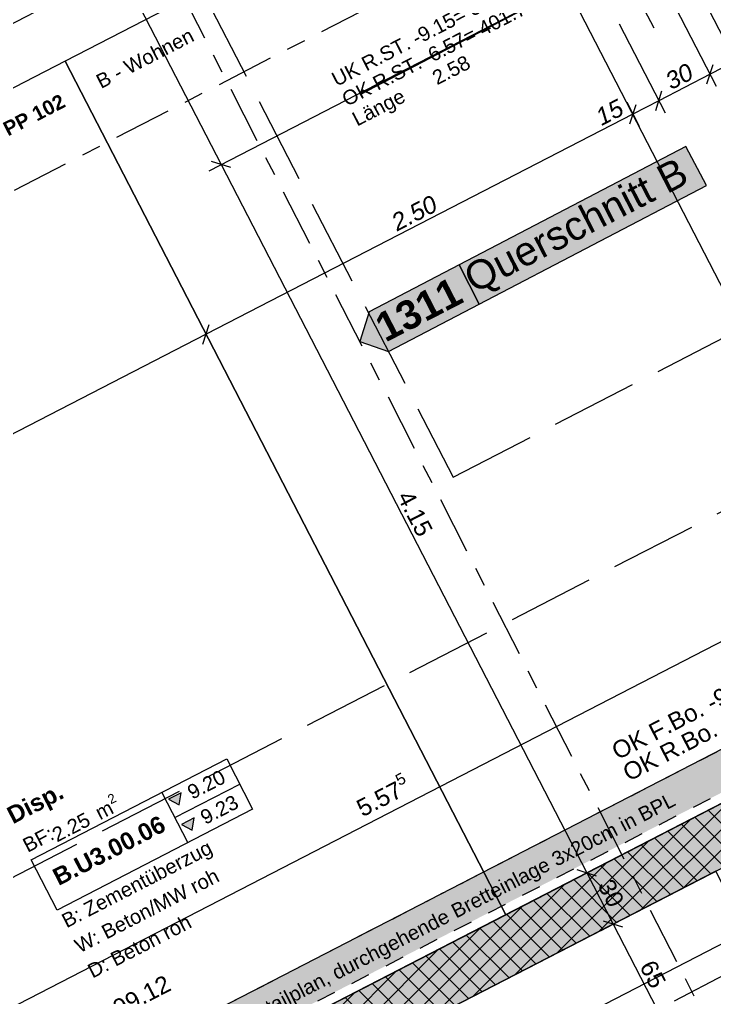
# Model space of a CAD drawing. Header units: metres. Extents: x 2688579.7 to 2688666, y 1281656.9 to 1281721.4.
# Drawn here: x 2688642 to 2688645.61, y 1281684.71 to 1281689.8 of the extents above; entities that cross this region are included whole.
import ezdxf

# ---------------------------------------------------------------- set-up
doc = ezdxf.new("R2010")
doc.units = ezdxf.units.M
for name, pattern in [('Strich 2_1mm', [0.15000000000000002, 0.1, -0.05]), ('Strich 6_2mm Terrain', [0.4, 0.3, -0.1]), ('Strich 9_3mm', [0.6, 0.45, -0.15]), ('Strichpunkt 6_1_1mm', [0.39999999999999997, 0.3, -0.05, 0, -0.05]), ('Strichpunkt 6_2_2mm Schnitt', [0.5, 0.3, -0.1, 0, -0.1])]:
    doc.linetypes.add(name, pattern=pattern)
for name, color, linetype in [('00 11 Geometer', 7, 'Continuous'), ('00 14 Achsen', 7, 'Continuous'), ('00 73 Schnittlinien', 7, 'Continuous'), ('00 80 Plangrafik', 7, 'Continuous'), ('01 13 IW tragend', 7, 'Continuous'), ('01 16 Stützen', 7, 'Continuous'), ('02 11 Fundamente', 7, 'Continuous'), ('03 14 Rampen', 7, 'Continuous'), ('07 12 Bemassung innen', 7, 'Continuous'), ('07 13 Höhenkoten', 7, 'Continuous'), ('08 11 Beschriftung allgemein', 7, 'Continuous'), ('09 11 Raumdefinitionen.SIA 416', 7, 'Continuous')]:
    doc.layers.add(name, color=color, linetype=linetype)
doc.styles.add('ERSTELLTER_STIL_1', font='arial.ttf')
doc.styles.add('ERSTELLTER_STIL_2', font='')
doc.styles.add('ERSTELLTER_STIL_3', font='')
doc.styles.get("Standard").update_dxf_attribs({"font": 'arial.ttf'})
doc.styles.get('ERSTELLTER_STIL_2').set_extended_font_data('Arial', italic=True)
doc.styles.get('ERSTELLTER_STIL_3').set_extended_font_data('Arial', bold=True)
doc.dimstyles.new('ERSTELLTER_STIL__12', dxfattribs={"dimtxt": 0.08999999761581422, "dimasz": 0.07125000000000001, "dimexe": 0.18, "dimexo": 0.05, "dimgap": 0.09, "dimtad": 1, "dimzin": 0, "dimdsep": 46, "dimtxsty": 'ERSTELLTER_STIL_2', "dimblk": 'ARROWHEAD_6', "dimblk1": 'ARROWHEAD_6', "dimblk2": 'ARROWHEAD_6', "dimcen": 0.09, "dimclrd": 256, "dimclre": 256, "dimclrt": 256, "dimazin": 0, "dimtfac": 1, "dimtdec": 4, "dimtmove": 0, "dimatfit": 3, "dimfxl": 1, "dimtolj": 1, "dimtzin": 0, "dimarcsym": 0})
doc.dimstyles.new('ERSTELLTER_STIL__13', dxfattribs={"dimtxt": 0.08999999761581422, "dimasz": 0.07125000000000001, "dimexe": 0.18, "dimexo": 0.5, "dimgap": 0.09, "dimtad": 1, "dimzin": 0, "dimdsep": 46, "dimtxsty": 'ERSTELLTER_STIL_2', "dimblk": 'ARROWHEAD_6', "dimblk1": 'ARROWHEAD_6', "dimblk2": 'ARROWHEAD_6', "dimcen": 0.09, "dimclrd": 256, "dimclre": 256, "dimclrt": 256, "dimazin": 0, "dimtfac": 1, "dimtdec": 4, "dimtmove": 0, "dimatfit": 3, "dimfxl": 1, "dimtolj": 1, "dimtzin": 0, "dimarcsym": 0})
doc.dimstyles.new('ERSTELLTER_STIL__19', dxfattribs={"dimtxt": 0.18, "dimasz": 0.1824, "dimexe": 0.18, "dimexo": 0.0625, "dimgap": 0.09, "dimtad": 0, "dimtih": 1, "dimtoh": 1, "dimdec": 4, "dimzin": 0, "dimdsep": 46, "dimtxsty": 'Standard', "dimcen": 0.09, "dimadec": 0, "dimazin": 0, "dimtfac": 1, "dimtdec": 4, "dimtmove": 0, "dimatfit": 3, "dimldrblk": 'ARROWHEAD_12', "dimfxl": 1, "dimtolj": 1, "dimtzin": 0, "dimarcsym": 0})
doc.dimstyles.new('ERSTELLTER_STIL__2', dxfattribs={"dimtxt": 0.08999999761581422, "dimasz": 0.07125000000000001, "dimexe": 0.18, "dimexo": 0.05, "dimgap": 0.09, "dimtad": 1, "dimzin": 0, "dimdsep": 46, "dimtxsty": 'ERSTELLTER_STIL_1', "dimblk": 'ARROWHEAD_6', "dimblk1": 'ARROWHEAD_6', "dimblk2": 'ARROWHEAD_6', "dimcen": 0.09, "dimclrd": 7, "dimclre": 7, "dimclrt": 7, "dimazin": 0, "dimtfac": 1, "dimtdec": 4, "dimtmove": 0, "dimatfit": 3, "dimfxl": 1, "dimtolj": 1, "dimtzin": 0, "dimarcsym": 0})
doc.dimstyles.new('ERSTELLTER_STIL__4', dxfattribs={"dimtxt": 0.08999999761581422, "dimasz": 0.07125000000000001, "dimexe": 0.18, "dimexo": 0.05, "dimgap": 0.09, "dimtad": 1, "dimzin": 0, "dimdsep": 46, "dimtxsty": 'ERSTELLTER_STIL_1', "dimblk": 'ARROWHEAD_6', "dimblk1": 'ARROWHEAD_6', "dimblk2": 'ARROWHEAD_6', "dimcen": 0.09, "dimclrd": 7, "dimclre": 7, "dimclrt": 7, "dimazin": 0, "dimtfac": 1, "dimtdec": 4, "dimtmove": 2, "dimatfit": 3, "dimfxl": 1, "dimtolj": 1, "dimtzin": 0, "dimarcsym": 0})

# ---------------------------------------------------------------- blocks, each defined once
blk = doc.blocks.new('*D92')
at = {"layer": '07 12 Bemassung innen', "color": 7, "linetype": 'Continuous', "lineweight": 5, "transparency": 16777216}
for p, q in [((253.3383358552522, 36.27702239573925), (253.402825640312, 36.15205656741833)), ((253.5038776313244, 36.28332858564262), (253.3705807477821, 36.21453948157879)), ((253.3705807477821, 36.2145394815788), (251.7710250861845, 35.38907381473452))]:
    blk.add_line(p, q, dxfattribs=at)
at = {"layer": '07 12 Bemassung innen', "color": 7, "linetype": 'Continuous', "lineweight": 18, "transparency": 16777216}
for p, q in [((253.3544538029124, 36.16401798467726), (253.3867076926517, 36.26506097848034)), ((251.7548981413149, 35.33855231783298), (251.7871520310541, 35.43959531163605))]:
    blk.add_line(p, q, dxfattribs=at)
at = {"layer": '07 12 Bemassung innen', "color": 7, "lineweight": 18, "transparency": 16777216, "insert": (252.2118189727855, 35.6368051627289), "char_height": 0.08999999761581422, "attachment_point": 7, "rotation": 27.296419792688212, "style": 'ERSTELLTER_STIL_1'}
blk.add_mtext('\\A1;{\\pql;\\fArial|b0|i0|c0|p38;1.80}', dxfattribs=at)
blk = doc.blocks.new('ARROWHEAD_6')
at = {"color": 0, "linetype": 'Continuous', "lineweight": 0}
for p, q in [((0, 0), (-1, 0)), ((-0.5, -0.5), (0.5, 0.5))]:
    blk.add_line(p, q, dxfattribs=at)
blk = doc.blocks.new('*D93')
at = {"layer": '07 12 Bemassung innen', "color": 7, "linetype": 'Continuous', "lineweight": 5, "transparency": 16777216}
for p, q in [((253.3705807477821, 36.2145394815788), (251.7710250861845, 35.38907381473452)), ((251.7387801936546, 35.45155672889498), (251.8032699787144, 35.32659090057405)), ((251.7710250861845, 35.38907381473452), (251.5044313191001, 35.25149560660698)), ((251.4721864265702, 35.31397852076744), (251.53667621163, 35.18901269244652)), ((251.5044313191001, 35.25149560660697), (249.9048687507073, 34.4260263754464))]:
    blk.add_line(p, q, dxfattribs=at)
at = {"layer": '07 12 Bemassung innen', "color": 7, "linetype": 'Continuous', "lineweight": 18, "transparency": 16777216}
for p, q in [((251.7548981413149, 35.33855231783298), (251.7871520310541, 35.43959531163605)), ((251.4883043742305, 35.20097410970543), (251.5205582639697, 35.30201710350851))]:
    blk.add_line(p, q, dxfattribs=at)
at = {"layer": '07 12 Bemassung innen', "color": 7, "lineweight": 18, "transparency": 16777216, "insert": (251.5687813049591, 35.30495955708852), "char_height": 0.08999999761581422, "attachment_point": 7, "rotation": 27.296419792688212, "style": 'ERSTELLTER_STIL_1'}
blk.add_mtext('\\A1;{\\pql;\\fArial|b0|i0|c0|p38;30}', dxfattribs=at)
blk = doc.blocks.new('*D106')
at = {"layer": '07 12 Bemassung innen', "color": 7, "linetype": 'Continuous', "lineweight": 5, "transparency": 16777216}
for p, q in [((253.9950072647151, 38.11198740899776), (259.7321503681744, 41.07269379226166)), ((254.315839757316, 37.49029052858592), (253.9627623721852, 38.17447032315821)), ((249.0407668228004, 35.55530527015462), (253.9950072647151, 38.11198740899775)), ((249.3615993154012, 34.93360838974283), (249.0085219302704, 35.61778818431508)), ((248.1254615558097, 35.08295342224967), (249.0407668228004, 35.55530527015462))]:
    blk.add_line(p, q, dxfattribs=at)
at = {"layer": '07 12 Bemassung innen', "color": 7, "linetype": 'Continuous', "lineweight": 18, "transparency": 16777216}
for p, q in [((254.0111342095848, 38.1625089058993), (253.9788803198455, 38.06146591209622)), ((249.05689376767, 35.60582676705616), (249.0246398779307, 35.50478377325308))]:
    blk.add_line(p, q, dxfattribs=at)
at = {"layer": '07 12 Bemassung innen', "color": 7, "lineweight": 18, "transparency": 16777216, "insert": (251.3838892473121, 36.78308439473696), "char_height": 0.08999999761581422, "attachment_point": 7, "rotation": 27.29641979268736, "style": 'ERSTELLTER_STIL_1'}
blk.add_mtext('\\A1;{\\pql;\\fArial|b0|i0|c0|p38;5.57\\fArial|b0|i0|c0|p38;\\A1{\\H.66x;\\S5^  ;}}', dxfattribs=at)
blk = doc.blocks.new('*D117')
at = {"layer": '07 12 Bemassung innen', "color": 7, "linetype": 'Continuous', "lineweight": 5, "transparency": 16777216}
for p, q in [((245.1788516024309, 50.77996959602494), (245.3164287702664, 50.51337529215486)), ((242.184197728256, 48.89697363048849), (245.3789118102479, 50.54561994087248)), ((245.3164287702664, 50.51337529215487), (247.2198878053029, 46.82489017231768)), ((247.1574047653214, 46.79264552360006), (250.5017225821264, 48.51849550200856)), ((247.2198878053029, 46.82489017231768), (250.6360685037037, 40.20508305233712))]:
    blk.add_line(p, q, dxfattribs=at)
at = {"layer": '07 12 Bemassung innen', "color": 7, "linetype": 'Continuous', "lineweight": 18, "transparency": 16777216}
for p, q in [((245.3669502042393, 50.49724815014747), (245.2659073362936, 50.52950243416227)), ((247.2704092392758, 46.80876303031028), (247.1693663713301, 46.84101731432508))]:
    blk.add_line(p, q, dxfattribs=at)
at = {"layer": '07 12 Bemassung innen', "color": 7, "lineweight": 18, "transparency": 16777216, "insert": (246.4725189487811, 48.40396236989421), "char_height": 0.08999999761581422, "attachment_point": 7, "rotation": 297.29619622113694, "style": 'ERSTELLTER_STIL_1'}
blk.add_mtext('\\A1;{\\pql;\\fArial|b0|i0|c0|p38;4.15}', dxfattribs=at)
blk = doc.blocks.new('*D118')
at = {"layer": '07 12 Bemassung innen', "color": 7, "linetype": 'Continuous', "lineweight": 18, "transparency": 16777216}
for p, q in [((247.2704092392758, 46.80876303031028), (247.1693663713301, 46.84101731432508)), ((250.6865899376765, 40.18895591032971), (250.5855470697308, 40.22121019434451))]:
    blk.add_line(p, q, dxfattribs=at)
at = {"layer": '07 12 Bemassung innen', "color": 7, "linetype": 'Continuous', "lineweight": 5, "transparency": 16777216}
for p, q in [((247.2198878053029, 46.82489017231768), (250.6360685037037, 40.20508305233712)), ((250.5735854637222, 40.1728384036195), (252.6595025011971, 41.24928510255412)), ((250.6360685037037, 40.20508305233711), (252.5392326211147, 36.51716941801812))]:
    blk.add_line(p, q, dxfattribs=at)
at = {"layer": '07 12 Bemassung innen', "color": 7, "lineweight": 18, "transparency": 16777216, "insert": (248.8890685583716, 43.62963555558078), "char_height": 0.08999999761581422, "attachment_point": 7, "rotation": 297.29619622113694, "style": 'ERSTELLTER_STIL_1'}
blk.add_mtext('\\A1;{\\pql;\\fArial|b0|i0|c0|p38;7.45}', dxfattribs=at)
blk = doc.blocks.new('*D119')
at = {"layer": '07 12 Bemassung innen', "color": 7, "linetype": 'Continuous', "lineweight": 18, "transparency": 16777216}
for p, q in [((250.6865899376765, 40.18895591032971), (250.5855470697308, 40.22121019434451)), ((252.5897540550876, 36.50104227601072), (252.4887111871419, 36.53329656002552))]:
    blk.add_line(p, q, dxfattribs=at)
at = {"layer": '07 12 Bemassung innen', "color": 7, "linetype": 'Continuous', "lineweight": 5, "transparency": 16777216}
for p, q in [((250.6360685037037, 40.20508305233711), (252.5392326211147, 36.51716941801812)), ((252.4767495811332, 36.48492476930051), (252.6017156610962, 36.54941406673574)), ((252.5392326211147, 36.51716941801812), (252.6768097889755, 36.25057511409916))]:
    blk.add_line(p, q, dxfattribs=at)
at = {"layer": '07 12 Bemassung innen', "color": 7, "lineweight": 18, "transparency": 16777216, "insert": (251.5487409662775, 38.47577517843101), "char_height": 0.08999999761581422, "attachment_point": 7, "rotation": 297.29619622113694, "style": 'ERSTELLTER_STIL_1'}
blk.add_mtext('\\A1;{\\pql;\\fArial|b0|i0|c0|p38;4.15}', dxfattribs=at)
blk = doc.blocks.new('*D120')
at = {"layer": '07 12 Bemassung innen', "color": 7, "linetype": 'Continuous', "lineweight": 18, "transparency": 16777216}
for p, q in [((252.5897540550876, 36.50104227601072), (252.4887111871419, 36.53329656002552)), ((252.7273312229484, 36.23444797209176), (252.6262883550027, 36.26670225610656))]:
    blk.add_line(p, q, dxfattribs=at)
at = {"layer": '07 12 Bemassung innen', "color": 7, "linetype": 'Continuous', "lineweight": 5, "transparency": 16777216}
for p, q in [((252.5392326211147, 36.51716941801812), (252.6768097889755, 36.25057511409916)), ((252.614326748994, 36.21833046538154), (252.739292828957, 36.28281976281677))]:
    blk.add_line(p, q, dxfattribs=at)
at = {"layer": '07 12 Bemassung innen', "color": 7, "lineweight": 18, "transparency": 16777216, "insert": (252.5926963204979, 36.45281922354098), "char_height": 0.08999999761581422, "attachment_point": 7, "rotation": 297.29619622113694, "style": 'ERSTELLTER_STIL_1'}
blk.add_mtext('\\A1;{\\pql;\\fArial|b0|i0|c0|p38;30}', dxfattribs=at)
blk = doc.blocks.new('*D121')
at = {"layer": '07 12 Bemassung innen', "color": 7, "linetype": 'Continuous', "lineweight": 18, "transparency": 16777216}
for p, q in [((252.7273312229484, 36.23444797209176), (252.6262883550027, 36.26670225610656)), ((253.0253989716259, 35.65685820763466), (252.9243561036802, 35.68911249164946))]:
    blk.add_line(p, q, dxfattribs=at)
at = {"layer": '07 12 Bemassung innen', "color": 7, "linetype": 'Continuous', "lineweight": 5, "transparency": 16777216}
blk.add_line((252.6768097889755, 36.25057511409916), (252.9748775376531, 35.67298534964206), dxfattribs=at)
at = {"layer": '07 12 Bemassung innen', "color": 7, "lineweight": 18, "transparency": 16777216, "insert": (252.8105187787671, 36.03072718935294), "char_height": 0.08999999761581422, "attachment_point": 7, "rotation": 297.29619622113694, "style": 'ERSTELLTER_STIL_1'}
blk.add_mtext('\\A1;{\\pql;\\fArial|b0|i0|c0|p38;65}', dxfattribs=at)
blk = doc.blocks.new('*D122')
at = {"layer": '07 12 Bemassung innen', "color": 7, "linetype": 'Continuous', "lineweight": 5, "transparency": 16777216}
for p, q in [((252.6768097889755, 36.25057511409916), (252.9748775376531, 35.67298534964206)), ((252.9123944976716, 35.64074070092445), (253.0373605776346, 35.70522999835968)), ((252.9748775376531, 35.67298534964206), (253.1353842334919, 35.36195866173423))]:
    blk.add_line(p, q, dxfattribs=at)
at = {"layer": '07 12 Bemassung innen', "color": 7, "linetype": 'Continuous', "lineweight": 18, "transparency": 16777216}
for p, q in [((253.0253989716259, 35.65685820763466), (252.9243561036802, 35.68911249164946)), ((253.1859056674647, 35.34583151972684), (253.084862799519, 35.37808580374163))]:
    blk.add_line(p, q, dxfattribs=at)
at = {"layer": '07 12 Bemassung innen', "color": 7, "lineweight": 18, "transparency": 16777216, "insert": (253.0398060010252, 35.58641896317048), "char_height": 0.08999999761581422, "attachment_point": 7, "rotation": 297.29619622113694, "style": 'ERSTELLTER_STIL_1'}
blk.add_mtext('\\A1;{\\pql;\\fArial|b0|i0|c0|p38;35}', dxfattribs=at)
blk = doc.blocks.new('*D250')
at = {"layer": '07 12 Bemassung innen', "color": 7, "linetype": 'Continuous', "lineweight": 5, "transparency": 16777216}
for p, q in [((252.3097408329813, 42.36310763495781), (252.0431492183082, 42.22552525613005)), ((252.0109033482665, 42.28800766582673), (252.6623561083523, 41.02569598991101)), ((252.0431492183082, 42.22552525613005), (246.3985961207457, 39.31248898702451)), ((246.366350250704, 39.37497139672119), (247.0177635051525, 38.11273627037323)), ((246.3985961207457, 39.3124889870245), (246.1320045060726, 39.17490660819674))]:
    blk.add_line(p, q, dxfattribs=at)
at = {"layer": '07 12 Bemassung innen', "color": 7, "linetype": 'Continuous', "lineweight": 18, "transparency": 16777216}
for p, q in [((252.0270230638255, 42.17500350693624), (252.0592753727908, 42.27604700532385)), ((246.3824699662631, 39.2619672378307), (246.4147222752284, 39.36301073621831))]:
    blk.add_line(p, q, dxfattribs=at)
at = {"layer": '07 12 Bemassung innen', "color": 7, "lineweight": 18, "transparency": 16777216, "insert": (249.1062244736036, 40.73009527762353), "char_height": 0.08999999761581422, "attachment_point": 7, "rotation": 27.297316158146444, "style": 'ERSTELLTER_STIL_1'}
blk.add_mtext('\\A1;{\\pql;\\fArial|b0|i0|c0|p38;6.35}', dxfattribs=at)
blk = doc.blocks.new('*D521')
at = {"layer": '07 12 Bemassung innen', "color": 253, "linetype": 'Continuous', "lineweight": 13, "true_color": 0x9f9f9f, "transparency": 16777216}
for p, q in [((257.8895516445621, 43.10508401416349), (255.5349070641104, 41.88992489972877)), ((255.5026616949482, 41.9524075679164), (255.5671524332726, 41.82744223154114)), ((255.5187805046301, 41.83940327980888), (255.5510336235906, 41.94044651964868)), ((255.5349070641104, 41.88992489972878), (253.313342900134, 40.74344446502999)), ((253.2810975309718, 40.80592713321762), (253.3455882692961, 40.68096179684236)), ((253.2972163406537, 40.69292284511009), (253.3294694596142, 40.79396608494989)), ((253.313342900134, 40.74344446502999), (253.1808878348708, 40.67508850967955))]:
    blk.add_line(p, q, dxfattribs=at)
at = {"layer": '07 12 Bemassung innen', "color": 253, "lineweight": 13, "true_color": 0x9f9f9f, "transparency": 16777216, "char_height": 0.08999999761581422, "attachment_point": 7, "rotation": 27.296856857298685, "style": 'ERSTELLTER_STIL_2'}
for s, insert in [('\\A1;{\\pql;\\fArial|b0|i1|c0|p38;2.50}', (254.309476474273, 41.27777375748261)), ('\\A1;{\\pql;\\fArial|b0|i1|c0|p38;15}', (253.338412172263, 40.77663755752869))]:
    blk.add_mtext(s, dxfattribs=dict(at, insert=insert))
blk = doc.blocks.new('*D522')
at = {"layer": '07 12 Bemassung innen', "color": 253, "linetype": 'Continuous', "lineweight": 13, "true_color": 0x9f9f9f, "transparency": 16777216}
for p, q in [((252.9748103139009, 41.0744101393664), (253.213133204033, 40.61260584149192)), ((253.2972163406537, 40.69292284511009), (253.3294694596142, 40.79396608494989)), ((253.313342900134, 40.74344446502999), (253.1808878348708, 40.67508850967955)), ((253.1647612753906, 40.62456688975964), (253.1970143943511, 40.72561012959944)), ((253.1808878348708, 40.67508850967954), (252.9142951172781, 40.53750826792493))]:
    blk.add_line(p, q, dxfattribs=at)
blk = doc.blocks.new('*D523')
at = {"layer": '07 12 Bemassung innen', "color": 253, "linetype": 'Continuous', "lineweight": 13, "true_color": 0x9f9f9f, "transparency": 16777216}
for p, q in [((252.7082165451195, 40.93683193452662), (252.9465404864403, 40.4750255997373)), ((253.1647612753906, 40.62456688975964), (253.1970143943511, 40.72561012959944)), ((253.1808878348708, 40.67508850967954), (252.9142951172781, 40.53750826792493)), ((252.8981685577978, 40.48698664800503), (252.9304216767584, 40.58802988784483)), ((252.9142951172781, 40.53750826792493), (252.7792688173603, 40.46782537803331))]:
    blk.add_line(p, q, dxfattribs=at)
at = {"layer": '07 12 Bemassung innen', "color": 253, "lineweight": 13, "true_color": 0x9f9f9f, "transparency": 16777216, "insert": (252.9786446952969, 40.59097270927858), "char_height": 0.08999999761581422, "attachment_point": 7, "rotation": 27.296856857298685, "style": 'ERSTELLTER_STIL_2'}
blk.add_mtext('\\A1;{\\pql;\\fArial|b0|i1|c0|p38;30}', dxfattribs=at)
blk = doc.blocks.new('*D524')
at = {"layer": '07 12 Bemassung innen', "color": 253, "linetype": 'Continuous', "lineweight": 13, "true_color": 0x9f9f9f, "transparency": 16777216}
for p, q in [((252.8981685577978, 40.48698664800503), (252.9304216767584, 40.58802988784483)), ((252.9142951172781, 40.53750826792493), (252.7792688173603, 40.46782537803331)), ((252.76314225788, 40.41730375811342), (252.7953953768406, 40.51834699795322))]:
    blk.add_line(p, q, dxfattribs=at)
blk = doc.blocks.new('*D525')
at = {"layer": '07 12 Bemassung innen', "color": 253, "linetype": 'Continuous', "lineweight": 13, "true_color": 0x9f9f9f, "transparency": 16777216}
for p, q in [((252.7470234481981, 40.53030804622094), (252.8115141865225, 40.40534270984568)), ((252.9142951172781, 40.53750826792493), (252.7792688173603, 40.46782537803331)), ((252.76314225788, 40.41730375811342), (252.7953953768406, 40.51834699795322)), ((252.7792688173603, 40.46782537803332), (250.557662882688, 39.32132338677254)), ((250.5415363232077, 39.27080176685265), (250.5737894421682, 39.37184500669245))]:
    blk.add_line(p, q, dxfattribs=at)
at = {"layer": '07 12 Bemassung innen', "color": 253, "lineweight": 13, "true_color": 0x9f9f9f, "transparency": 16777216, "char_height": 0.08999999761581422, "attachment_point": 7, "rotation": 27.296856857298685, "style": 'ERSTELLTER_STIL_2'}
for s, insert in [('\\A1;{\\pql;\\fArial|b0|i1|c0|p38;15}', (252.6163059836761, 40.40398092648731)), ('\\A1;{\\pql;\\fArial|b0|i1|c0|p38;2.50}', (251.553817342175, 39.85566345750615))]:
    blk.add_mtext(s, dxfattribs=dict(at, insert=insert))
blk = doc.blocks.new('*D526')
at = {"layer": '07 12 Bemassung innen', "color": 253, "linetype": 'Continuous', "lineweight": 13, "true_color": 0x9f9f9f, "transparency": 16777216}
for p, q in [((252.7792688173603, 40.46782537803332), (250.557662882688, 39.32132338677254)), ((250.5254175135258, 39.38380605496017), (250.5899082518502, 39.25884071858491)), ((250.5415363232077, 39.27080176685265), (250.5737894421682, 39.37184500669245)), ((250.557662882688, 39.32132338677255), (248.3360569445078, 38.17482139370146)), ((248.3038115753456, 38.23730406188908), (248.36830231367, 38.11233872551383)), ((248.3199303850275, 38.12429977378154), (248.352183503988, 38.22534301362134)), ((248.3360569445078, 38.17482139370144), (247.4474145525319, 37.7162205878527))]:
    blk.add_line(p, q, dxfattribs=at)
at = {"layer": '07 12 Bemassung innen', "color": 253, "lineweight": 13, "true_color": 0x9f9f9f, "transparency": 16777216, "insert": (249.3322114057487, 38.70916146534022), "char_height": 0.08999999761581422, "attachment_point": 7, "rotation": 27.296856857298685, "style": 'ERSTELLTER_STIL_2'}
blk.add_mtext('\\A1;{\\pql;\\fArial|b0|i1|c0|p38;2.50}', dxfattribs=at)
blk = doc.blocks.new('ARROWHEAD_12')
at = {"color": 0, "linetype": 'Continuous', "lineweight": 0}
blk.add_line((0, 0), (-1, 0), dxfattribs=at)
at = {"color": 0, "linetype": 'Continuous', "lineweight": 0, "const_width": 0.25, "flags": 128}
for points in [[(-0.125, 0, 0.414213562373095), (0, -0.125)], [(0.125, 0, 0.414213562373095), (0, 0.125)]]:
    blk.add_lwpolyline(points, format="xyb", dxfattribs=at)
at = {"color": 0, "linetype": 'Continuous', "lineweight": 0}
blk.add_circle((0, 0), 0.25, dxfattribs=at)
blk = doc.blocks.new('A$C08e27e3d')
at = {"layer": '00 73 Schnittlinien', "linetype": 'Continuous', "lineweight": 13, "true_color": 0xe6d214}
for points in [[(61.53170361589929, 32.33966644243721), (62.71308296854656, 32.9567317847923), (62.60659872963049, 33.16059719839275), (61.42759702639009, 32.54477376452509)], [(61.0596769336598, 32.09311455745261), (61.53170361589929, 32.33966644243721), (61.42759702639012, 32.54477376452515), (60.95794799355744, 32.29946378802835), (60.9092574062152, 32.14428896177013)]]:
    blk.add_hatch(color=52, dxfattribs=at).paths.add_polyline_path(points)
at = {"layer": '00 80 Plangrafik', "linetype": 'Continuous', "lineweight": 0, "true_color": 0x0f0f0f}
blk.add_hatch(color=250, dxfattribs=at).paths.add_polyline_path([(58.91332447236371, 27.79454200153044), (69.60106227004627, 33.31015234262539), (69.49494385305712, 33.48045032729721), (58.82160431119127, 27.97227047993085)])
at = {"layer": '01 13 IW tragend', "linetype": 'Continuous', "lineweight": 0, "true_color": 0xffffff}
blk.add_hatch(color=7, dxfattribs=at).paths.add_polyline_path([(58.93620933136506, 27.75018723159013), (59.07378766840171, 27.48359349732215), (64.02802803129464, 30.04027561035166), (63.89044987654907, 30.30686934461964)])
at = {"layer": '01 13 IW tragend', "linetype": 'Continuous', "lineweight": 5, "true_color": 0x4e4e4e}
h = blk.add_hatch(dxfattribs=at)
h.set_pattern_fill('BETON_0001', color=251, style=0, pattern_type=2)
h.set_pattern_definition([(44.99999999999999, (-190.4483196355036, -7.138988810048026), (-0.05303300858899104, 0.05303300858899108), []), (135.0000000000002, (-190.4483196355036, -7.138988810048026), (0.0530330085889909, 0.05303300858899123), [])])
h.paths.add_polyline_path([(58.93620933136506, 27.75018723159013), (59.07378766840171, 27.48359349732215), (64.02802803129464, 30.04027561035166), (63.89044987654907, 30.30686934461964)])
at = {"layer": '09 11 Raumdefinitionen.SIA 416', "linetype": 'Continuous', "lineweight": 0, "true_color": 0xffffff}
blk.add_hatch(color=7, dxfattribs=at).paths.add_polyline_path([(59.97045490861007, 29.73212452678378), (59.97929775177226, 29.79530070699926), (59.9138394490777, 29.7615203660089)])
at = {"layer": '09 11 Raumdefinitionen.SIA 416', "linetype": 'Continuous', "lineweight": 0, "true_color": 0x000000}
blk.add_hatch(color=18, dxfattribs=at).paths.add_polyline_path([(60.03801559059079, 29.6012079213946), (60.04685843375302, 29.66438410161009), (59.98140013105842, 29.63060376061972)])
at = {"layer": '00 11 Geometer', "color": 250, "linetype": 'Continuous', "lineweight": 13, "true_color": 0x3f3f3f}
blk.add_open_spline([(61.10243485247656, 48.48420281692729), (56.77352997377159, 47.34081434957805), (52.4635852428363, 46.16539965738131), (48.13468036413133, 45.02201119003207), (44.67800041448561, 44.10900244983433), (41.2023603170702, 43.22801993448409), (37.74568036742448, 42.31501119428635), (37.74568036742448, 42.31501119428635), (36.51101375635653, 46.29834470393457), (35.89368042427986, 48.29001137435757), (35.89368042427986, 48.29001137435757), (32.77968142585769, 46.72534450430744), (31.22268144538566, 45.94301117149502), (31.22268144538566, 45.94301117149502), (21.44268032567516, 43.82167784365215), (16.55268032368213, 42.76101117565617), (16.55268032368213, 42.76101117565617), (7.358013710788782, 41.1450112190409), (2.760680377799417, 40.33701121977851), (2.760680377799417, 40.33701121977851), (2.852681969608511, 38.82034512477316), (2.898681985064741, 38.06201179612749), (2.898681985064741, 38.06201179612749), (4.857346937842067, 28.42001115491934), (5.836680270116176, 23.59901115422458), (5.836680270116176, 23.59901115422458), (7.250013421140011, 21.69701122663304), (7.95668008768871, 20.74601122418739), (7.95668008768871, 20.74601122418739), (10.0486806438671, 18.48401050067827), (11.09468064675048, 17.35301049550385), (11.09468064675048, 17.35301049550385), (13.36067895529732, 15.25367757499539), (14.49367895102068, 14.20401090647415), (14.49367895102068, 14.20401090647415), (16.14301102872878, 13.00001188282244), (16.96767767410665, 12.39801188566111), (16.96767767410665, 12.39801188566111), (20.31968006337001, 9.776678227431553), (21.99568005822539, 8.466011565954837), (21.99568005822539, 8.466011565954837), (24.63768051177203, 6.944010933473187), (25.95868050524905, 6.183010929807502), (25.95868050524905, 6.183010929807502), (28.60930300305984, 5.333717593874063), (29.84025381909623, 4.957434972593042), (31.07120463935598, 4.581152350021007), (32.39626387633277, 4.285094314451996), (33.81543054463282, 4.069260977519157), (35.23459722133293, 3.853427639308798), (36.52668118368777, 3.744678008936125), (37.69168119490087, 3.743011342904943), (38.85668119028151, 3.741344676896411), (39.77044249357601, 3.744428238438006), (40.43296699630037, 3.752262269690114), (41.09549149855911, 3.760096300936716), (41.95790802579259, 3.796513086969954), (43.020216845292, 3.861512388413253), (44.08252568015769, 3.926511690796765), (45.41718103768528, 4.05617725272498), (47.02418104823619, 4.250510583476576), (49.43468106569662, 4.542010579801577), (51.84518209969565, 4.833511419904831), (54.25568211622476, 5.125011425543057), (54.25568211622476, 5.125011425543057), (66.34501369887903, 7.421677856550964), (72.38968036588221, 8.570011189750808), (72.38968036588221, 8.570011189750808), (76.09901367299199, 9.525344516228365), (77.9536803381884, 10.00301118226111), (77.9536803381884, 10.00301118226111), (81.43301373099848, 12.11901121547766), (83.17268039923101, 13.17701121706836), (83.17268039923101, 13.17701121706836), (79.77201372868126, 18.68234452860381), (78.0716803985083, 21.43501119579509), (77.2604064339207, 22.74838120428235), (76.44901363862618, 24.06167781058088), (75.63768030315578, 25.37501114358515), (75.63768030315578, 25.37501114358515), (73.88301371953781, 28.15701115348356), (73.00568038815572, 29.54801115215145), (71.2765175777854, 32.28957514030248), (69.54768033869505, 35.03134452163562), (67.81868033468663, 37.77301118833334), (67.81868033468663, 37.77301118833334), (61.10243485247656, 48.48420281692729), (61.10243485247656, 48.48420281692729)], degree=3, knots=[0, 0, 0, 0, 1, 1, 1, 2, 2, 2, 3, 3, 3, 4, 4, 4, 5, 5, 5, 6, 6, 6, 7, 7, 7, 8, 8, 8, 9, 9, 9, 10, 10, 10, 11, 11, 11, 12, 12, 12, 13, 13, 13, 14, 14, 14, 15, 15, 15, 16, 16, 16, 17, 17, 17, 18, 18, 18, 19, 19, 19, 20, 20, 20, 21, 21, 21, 22, 22, 22, 23, 23, 23, 24, 24, 24, 25, 25, 25, 26, 26, 26, 27, 27, 27, 28, 28, 28, 29, 29, 29, 29], dxfattribs=at)
at = {"layer": '00 14 Achsen', "color": 7, "linetype": 'Strichpunkt 6_1_1mm', "lineweight": 13}
blk.add_line((48.98180080369906, 27.70513843605968), (69.20009957990555, 38.13898099661483), dxfattribs=at)
at = {"layer": '00 73 Schnittlinien', "color": 7, "linetype": 'Strichpunkt 6_2_2mm Schnitt', "lineweight": 13}
blk.add_line((52.59764447689599, 48.42129611470568), (70.87359250587474, 12.63068130575427), dxfattribs=at)
at = {"layer": '00 73 Schnittlinien', "color": 7, "linetype": 'Continuous', "lineweight": 5, "flags": 128}
for points in [[(61.53170361589929, 32.33966644243721), (62.71308296854656, 32.9567317847923), (62.60659872963049, 33.16059719839275), (61.42759702639009, 32.54477376452509)], [(61.0596769336598, 32.09311455745261), (61.53170361589929, 32.33966644243721), (61.42759702639012, 32.54477376452515), (60.95794799355744, 32.29946378802835), (60.9092574062152, 32.14428896177013)]]:
    blk.add_lwpolyline(points, close=True, dxfattribs=at)
at = {"layer": '00 80 Plangrafik', "color": 254, "linetype": 'Continuous', "lineweight": 13, "true_color": 0xdfdfdf, "flags": 128}
blk.add_lwpolyline([(58.93625041736041, 27.75010776847479), (69.62759187429356, 33.2675778464574), (69.49494385305712, 33.48045032729721), (58.8216002158949, 27.97226836647529)], close=True, dxfattribs=at)
at = {"layer": '00 80 Plangrafik', "color": 7, "linetype": 'Strich 2_1mm', "lineweight": 5, "flags": 128}
blk.add_lwpolyline([(58.91332447236371, 27.79454200153044), (69.60106227004627, 33.31015234262539), (69.49494385305712, 33.48045032729721), (58.82160431119127, 27.97227047993085)], close=True, dxfattribs=at)
at = {"layer": '01 13 IW tragend', "color": 7, "linetype": 'Continuous', "lineweight": 18, "flags": 128}
for points in [[(63.89044982316699, 30.30686942402381), (58.93620943839156, 27.750187314668)], [(61.16210566378172, 28.56128960161172), (64.02802803129464, 30.04027565693917)]]:
    blk.add_lwpolyline(points, dxfattribs=at)
at = {"layer": '01 16 Stützen', "color": 7, "linetype": 'Continuous', "lineweight": 5}
blk.add_line((62.30147465129357, 34.04436123088927), (62.43905285613334, 33.77776746210787), dxfattribs=at)
at = {"layer": '02 11 Fundamente', "color": 7, "linetype": 'Strich 9_3mm', "lineweight": 5}
blk.add_lwpolyline([(61.39551149472092, 31.43874597880627), (64.95009506880535, 33.27312206206942), (63.11571900752131, 36.82770565468226), (59.56113543343676, 34.99332957141894)], close=True, dxfattribs=at)
at = {"layer": '02 11 Fundamente', "color": 7, "linetype": 'Strich 9_3mm', "lineweight": 5, "flags": 128}
blk.add_lwpolyline([(72.77833034524025, 28.87309165829925), (73.41504039758661, 27.85130288872868), (70.90156608996739, 26.55420086066926), (72.64071257328368, 23.75911658808855), (69.03765396974859, 18.82468712439151), (51.62376823927912, 15.69302842550724), (50.01060427300507, 24.66317725338147), (69.22335496650948, 34.57809703009359)], close=True, dxfattribs=at)
at = {"layer": '02 11 Fundamente', "color": 7, "linetype": 'Strich 6_2mm Terrain', "lineweight": 5, "flags": 128}
blk.add_lwpolyline([(60.8637310266981, 23.90608123035308), (59.51080859570752, 26.52772252300703), (61.19921182933703, 27.39903879808546), (60.94704510814958, 27.88767779134698), (63.25754665793119, 29.08002231965882), (64.86263169118621, 25.96975141148409)], close=True, dxfattribs=at)
at = {"layer": '03 14 Rampen', "color": 253, "linetype": 'Continuous', "lineweight": 13, "true_color": 0x9f9f9f, "flags": 128}
for points in [[(66.64611023775763, 31.72892599075786), (64.3531287279911, 36.17217758297538), (62.1315558005542, 35.02571412945593), (64.42453731032086, 30.58246253723844)], [(61.6688289252979, 29.16039642755294), (63.89044362359564, 30.30688143731517), (61.59746211382893, 34.75013302953263), (59.37584741553135, 33.6036480197704)], [(57.15423271328589, 32.4571630090504), (59.44721422305244, 28.0139114168329), (61.66882892485799, 29.16039642840541), (59.37584741509144, 33.60364802062291)]]:
    blk.add_lwpolyline(points, close=True, dxfattribs=at)
at = {"layer": '09 11 Raumdefinitionen.SIA 416', "color": 7, "linetype": 'Continuous', "lineweight": 5}
for p, q in [((59.19968859350044, 29.44656101971763), (60.21702810907692, 29.97156815134904)), ((60.21702810907692, 29.97156815134904), (60.35214947303837, 29.70973494057068)), ((59.94647128362166, 29.66616299025608), (60.28458879105764, 29.84065154595986)), ((59.87891060164094, 29.79707959564526), (60.01403196560241, 29.53524638486691)), ((59.97929775177226, 29.79530070699926), (59.9138394490777, 29.7615203660089)), ((59.97045490861007, 29.73212452678378), (59.97929775177226, 29.79530070699926)), ((59.9138394490777, 29.7615203660089), (59.97045490861007, 29.73212452678378)), ((60.35214947303837, 29.70973494057068), (59.33480995746189, 29.18472780893929)), ((60.04685843375302, 29.66438410161009), (59.98140013105842, 29.63060376061972)), ((59.98140013105842, 29.63060376061972), (60.03801559059079, 29.6012079213946)), ((60.03801559059079, 29.6012079213946), (60.04685843375302, 29.66438410161009)), ((59.33480995746189, 29.18472780893929), (59.19968859350044, 29.44656101971763))]:
    blk.add_line(p, q, dxfattribs=at)
at = {"layer": '09 11 Raumdefinitionen.SIA 416', "color": 41, "linetype": 'Continuous', "lineweight": 0, "true_color": 0xffd6a8, "flags": 128}
blk.add_lwpolyline([(38.58448279524274, 34.97098698534915), (40.60271545391342, 31.06028324585948), (40.33612394192909, 30.92270092516916), (43.52311183236571, 24.74731464134486), (43.75241600865826, 24.30299526182593), (43.61912263437566, 24.23420797083011), (45.40752222474924, 20.76884043162964), (63.89063596531076, 30.3065087249278), (64.02802803129464, 30.04027565693917), (62.89495798240418, 29.45554425562334), (63.67456793662151, 27.94484808294212), (64.58987968448349, 28.4172032327816), (65.55292709372463, 26.5510465781986), (66.0304952724972, 25.78466590371671), (72.28057802243802, 29.01007959132711), (69.62730042448231, 33.26804521318834), (61.27060663272349, 46.67882247416733)], close=True, dxfattribs=at)
at = {"layer": '09 11 Raumdefinitionen.SIA 416', "color": 151, "linetype": 'Continuous', "lineweight": 0, "true_color": 0xa8c0ff, "flags": 128}
blk.add_lwpolyline([(63.05974081616642, 28.80914793699416), (62.76166109886185, 29.38675515155951), (61.16210566378169, 28.56128960161171), (61.46018131869485, 27.98368819441146)], close=True, dxfattribs=at)
at = {"layer": '00 73 Schnittlinien', "color": 7, "linetype": 'Continuous', "lineweight": 18, "char_height": 0.15, "attachment_point": 4, "rotation": 27.296419829844318}
for s, insert, style in [('\\A1;{\\pql;\\fArial|b0|i0|c0|p38;Querschnitt B}', (61.47910478373421, 32.44159043882933), 'ERSTELLTER_STIL_1'), ('\\A1;{\\pql;\\fArial|b1|i0|c0|p38;  1311}', (60.90589254809416, 32.15080925457649), 'ERSTELLTER_STIL_3')]:
    blk.add_mtext(s, dxfattribs=dict(at, insert=insert, style=style))
at = {"layer": '07 13 Höhenkoten', "color": 7, "linetype": 'Continuous', "lineweight": 5, "insert": (60.83003091217086, 33.39018247307608), "char_height": 0.07500000000000001, "attachment_point": 4, "rotation": 27.297264643516694, "line_spacing_factor": 0.9308491883277149, "style": 'ERSTELLTER_STIL_1'}
blk.add_mtext('\\A1;{\\pql;\\pt0.46875;\\fArial|b0|i0|c0|p38;UK R.ST.^I\\fArial|b0|i0|c0|p38;-9.15\\fArial|b0|i0|c0|p38;= \\fArial|b0|i0|c0|p38;399.15\\P\\pql;\\pt0.46875;\\fArial|b0|i0|c0|p38;OK R.ST.^I\\fArial|b0|i0|c0|p38;-6.57\\fArial|b0|i0|c0|p38;= \\fArial|b0|i0|c0|p38;401.73\\P\\pql;\\pt0.46875;\\fArial|b0|i0|c0|p38;Länge      ^I\\fArial|b0|i0|c0|p38;2.58}', dxfattribs=at)
at = {"layer": '07 13 Höhenkoten', "color": 7, "lineweight": 5, "char_height": 0.08999999761581422, "attachment_point": 7, "style": 'ERSTELLTER_STIL_1'}
for s, insert, rotation in [('\\A1;{\\pql;\\fArial|b0|i0|c0|p38;OK F.Bo. -9.18 = +399.12}', (62.2517516171431, 29.96355548005071), 27.300025856546533), ('\\A1;{\\pql;\\fArial|b0|i0|c0|p38;OK R.Bo. -9.23}', (62.30954151000532, 29.85158973778179), 27.300025856546533), ('\\A1;{\\pql;\\fArial|b0|i0|c0|p38;OK F.Bo. -9.18 = +399.12}', (58.65644641920696, 28.10919749174703), 27.298199999999998)]:
    blk.add_mtext(s, dxfattribs=dict(at, insert=insert, rotation=rotation))
at = {"layer": '08 11 Beschriftung allgemein', "color": 253, "linetype": 'Continuous', "lineweight": 13, "true_color": 0x9f9f9f, "char_height": 0.07500000000000001, "rotation": 27.291285833022386}
for s, insert, attachment_point, style in [('\\A1;{\\pql;\\fArial|b0|i0|c0|p38;B - Wohn\\fArial|b0|i0|c0|p38;en}', (59.56338327413374, 33.45828694327253), 7, 'ERSTELLTER_STIL_1'), ('\\A1;{\\pqr;\\fArial|b1|i0|c0|p38;PP 10\\fArial|b1|i0|c0|p38;2}', (59.38489982647454, 33.3689841111804), 9, 'ERSTELLTER_STIL_3')]:
    blk.add_mtext(s, dxfattribs=dict(at, insert=insert, attachment_point=attachment_point, style=style))
at = {"layer": '08 11 Beschriftung allgemein', "color": 7, "linetype": 'Continuous', "lineweight": 5, "insert": (59.52688411170752, 28.142577357564), "char_height": 0.07500000000000001, "attachment_point": 7, "rotation": 27.29642442790133, "style": 'ERSTELLTER_STIL_1'}
blk.add_mtext('\\A1;{\\pql;\\fArial|b0|i0|c0|p38;Offene Rinne gem. Detailplan, durchgehende Bretteinlage \\fArial|b0|i0|c0|p38;3\\fArial|b0|i0|c0|p38;x20cm in BPL}', dxfattribs=at)
at = {"layer": '09 11 Raumdefinitionen.SIA 416', "color": 7, "lineweight": 5, "rotation": 27.2964}
for s, insert, char_height, attachment_point, style in [('\\A1;{\\pqr;\\pt0,0.05;\\fArial|b0|i0|c0|p38;9.20\\fArial|b0|i0|c0|p38;\\A1{\\H.66x;\\S^  ;}\\fArial|b0|i0|c0|p38;\\fArial|b0|i0|c0|p38;\\A1{\\H.66x;\\S^  ;}}', (60.21855412336657, 29.93648649034858), 0.07500000000000001, 3, 'ERSTELLTER_STIL_1'), ('\\A1;{\\pql;\\pt0;\\fArial|b1|i0|c0|p38;Disp.}', (59.06319144837866, 29.71106016864209), 0.09000000000000002, 1, 'ERSTELLTER_STIL_3'), ('\\A1;{\\pql;\\pt0,0.05;\\fArial|b0|i0|c0|p38;2.25\\fArial|b0|i0|c0|p38;\\A1{\\H.66x;\\S^  ;}\\fArial|b0|i0|c0|p38; m\\fArial|b0|i0|c0|p38;\\A1{\\H.66x;\\S2^  ;}}', (59.28933550970791, 29.62273683414924), 0.07500000000000001, 1, 'ERSTELLTER_STIL_1'), ('\\A1;{\\pql;\\pt0;\\fArial|b0|i0|c0|p38;-}', (60.01076290644457, 29.8292539793686), 0.07500000000000001, 1, 'ERSTELLTER_STIL_1'), ('\\A1;{\\pqr;\\pt0,0.05;\\fArial|b0|i0|c0|p38;9.23\\fArial|b0|i0|c0|p38;\\A1{\\H.66x;\\S^  ;}\\fArial|b0|i0|c0|p38;\\fArial|b0|i0|c0|p38;\\A1{\\H.66x;\\S^  ;}}', (60.2861148053473, 29.8055698849594), 0.07500000000000001, 3, 'ERSTELLTER_STIL_1'), ('\\A1;{\\pqc;\\pt0;\\fArial|b1|i0|c0|p38;B.U3.00.06}', (59.58386508015724, 29.53546295416291), 0.09000000000000002, 2, 'ERSTELLTER_STIL_3'), ('\\A1;{\\pql;\\pt0;\\fArial|b0|i0|c0|p38;-}', (60.07832358842529, 29.69833737397943), 0.07500000000000001, 1, 'ERSTELLTER_STIL_1'), ('\\A1;{\\pql;\\pt0;\\fArial|b0|i0|c0|p38;BF:}', (59.14674558634826, 29.54915203230443), 0.07500000000000001, 1, 'ERSTELLTER_STIL_1'), ('\\A1;{\\pql;\\pt0;\\fArial|b0|i0|c0|p38;B: Zementüberzug}', (59.34942763229046, 29.1564022161369), 0.07500000000000001, 1, 'ERSTELLTER_STIL_1'), ('\\A1;{\\pql;\\pt0;\\fArial|b0|i0|c0|p38;W: Beton/MW roh}', (59.41698831427118, 29.02548561074772), 0.07500000000000001, 1, 'ERSTELLTER_STIL_1'), ('\\A1;{\\pql;\\pt0;\\fArial|b0|i0|c0|p38;D: Beton roh}', (59.4845489962519, 28.89456900535854), 0.07500000000000001, 1, 'ERSTELLTER_STIL_1')]:
    blk.add_mtext(s, dxfattribs=dict(at, insert=insert, char_height=char_height, attachment_point=attachment_point, style=style))
at = {"layer": '07 12 Bemassung innen', "color": 7, "linetype": 'Continuous', "lineweight": 5}
for base, p1, p2, angle, dimstyle, picture, middle, turn in [((56.77156816979934, 39.68590136226965), (45.13793119901564, 38.35308518833113), (60.09783533060968, 41.40243621993751), 297.2961962211376, 'ERSTELLTER_STIL__4', '*D117', (56.11779505555418, 41.18173233386486), 297.2961962211369), ((60.18774886820006, 33.06609424228908), (60.09783533060968, 41.40243621993751), (62.25561524968032, 34.13322582048306), 297.2961962211376, 'ERSTELLTER_STIL__2', '*D118', (58.53434466514472, 36.40740551955143), 297.2961962211369), ((55.95027648524214, 32.17350017697648), (62.23696686932277, 33.84227524407869), (56.59237426612304, 30.92931552454089), 207.2973161581463, 'ERSTELLTER_STIL__2', '*D250', (58.74114423458798, 33.68470383691631), 27.29731615814644), ((62.09091298561114, 29.37818060797009), (62.25561524968032, 34.13322582048306), (57.84257210298409, 27.18580553413261), 297.2961962211376, 'ERSTELLTER_STIL__2', '*D119', (61.19401707305062, 31.25354514240166), 297.2961962211369), ((63.54668762921153, 30.97299859894974), (58.93620938125218, 27.75018728518069), (63.89044982316699, 30.30686942402381), 27.2964197926871, 'ERSTELLTER_STIL__2', '*D106', (61.12614892351255, 29.79475133003655), 27.29641979268736), ((62.22849015347194, 29.11158630405114), (57.84257210298409, 27.18580553413261), (57.98015031111174, 26.91921176704797), 297.2961962211376, 'ERSTELLTER_STIL__2', '*D120', (62.21583062127721, 29.27349513948185), 297.2961962211369), ((61.3227054506809, 28.25008500468649), (62.84191197801789, 29.23124813754693), (61.24235447284573, 28.40578604311067), 207.2964197926885, 'ERSTELLTER_STIL__4', '*D92', (61.84674019804643, 28.59141241976911), 27.29641979268821), ((62.52655790214948, 28.53399653959404), (57.98015031111174, 26.91921176704797), (62.19331518523359, 28.36202516387607), 297.2961962211376, 'ERSTELLTER_STIL__2', '*D121', (62.43365307954636, 28.85140310529381), 297.2961962211369), ((61.0561116835965, 28.11250679655895), (61.24235447284573, 28.40578604311067), (60.9757605259195, 28.26820818347369), 207.2964197926885, 'ERSTELLTER_STIL__2', '*D93', (61.16079666464876, 28.23742484071348), 27.29641979268821), ((62.68706459798827, 28.22296985168621), (62.19331518523359, 28.36202516387607), (62.35382188107238, 28.05099847596824), 297.2961962211376, 'ERSTELLTER_STIL__2', '*D122', (62.66294030180453, 28.40709487911135), 297.2961962211369)]:
    dim = blk.add_linear_dim(base=base, p1=p1, p2=p2, angle=angle, dimstyle=dimstyle, dxfattribs=at)
    dim.commit()
    dim.dimension.update_dxf_attribs({"geometry": picture, "text_midpoint": middle, "dimtype": 128, "text_rotation": turn, "insert": (-190.4483196355036, -7.138988810048026)})
at = {"layer": '07 12 Bemassung innen', "color": 253, "linetype": 'Continuous', "lineweight": 13, "true_color": 0x9f9f9f}
for base, p1, p2, dimstyle, picture, middle in [((62.86502326463037, 33.60445565498196), (64.35312872843107, 36.17217758212291), (62.1315558005542, 35.02571412945593), 'ERSTELLTER_STIL__13', '*D521', (63.94439698556042, 34.2323816494994)), ((62.73256819936725, 33.53609969963151), (62.1315558005542, 35.02571412945593), (62.50356063810415, 33.97985344891845), 'ERSTELLTER_STIL__12', '*D522', (62.93042698688416, 33.70910314883564)), ((60.1093432471844, 32.18233457672452), (61.59746211382893, 34.75013302953263), (59.37584741553135, 33.6036480197704), 'ERSTELLTER_STIL__13', '*D525', (61.18873785346241, 32.81027134952294)), ((62.33094918185671, 33.32883656798529), (62.23696686932277, 33.84227524407869), (61.59746211382893, 34.75013302953263), 'ERSTELLTER_STIL__13', '*D524', (62.20832079829734, 33.33644651779426)), ((62.46597548177451, 33.3985194578769), (62.50356063810415, 33.97985344891845), (62.23696686932277, 33.84227524407869), 'ERSTELLTER_STIL__12', '*D523', (62.57065950991807, 33.52343830058554)), ((57.88773730900419, 31.03583258365342), (59.37584741553135, 33.6036480197704), (57.15423271328589, 32.4571630090504), 'ERSTELLTER_STIL__13', '*D526', (58.96713191703614, 31.66376935735701))]:
    dim = blk.add_linear_dim(base=base, p1=p1, p2=p2, angle=207.2968568572986, dimstyle=dimstyle, dxfattribs=at)
    dim.commit()
    dim.dimension.update_dxf_attribs({"geometry": picture, "text_midpoint": middle, "dimtype": 128, "text_rotation": 27.29685685729869, "insert": (-190.4483196355036, -7.138988810048026)})
at = {"layer": '07 13 Höhenkoten', "color": 7, "linetype": 'Continuous', "lineweight": 5, "annotation_type": 0, "has_hookline": 1, "hookline_direction": 1, "text_width": 1.242053206002729, "horizontal_direction": (0.8886391280200348, 0.4586071305069217, 0)}
blk.add_leader([(62.25561524968032, 34.13322582048306), (60.91000843369266, 33.4314571148217)], dimstyle='ERSTELLTER_STIL__19', dxfattribs=at)

msp = doc.modelspace()

# ---------------------------------------------------------------- block references
msp.add_blockref('A$C08e27e3d', (2688582.858319622, 1281655.97698879))

doc.saveas('drawing.dxf')
